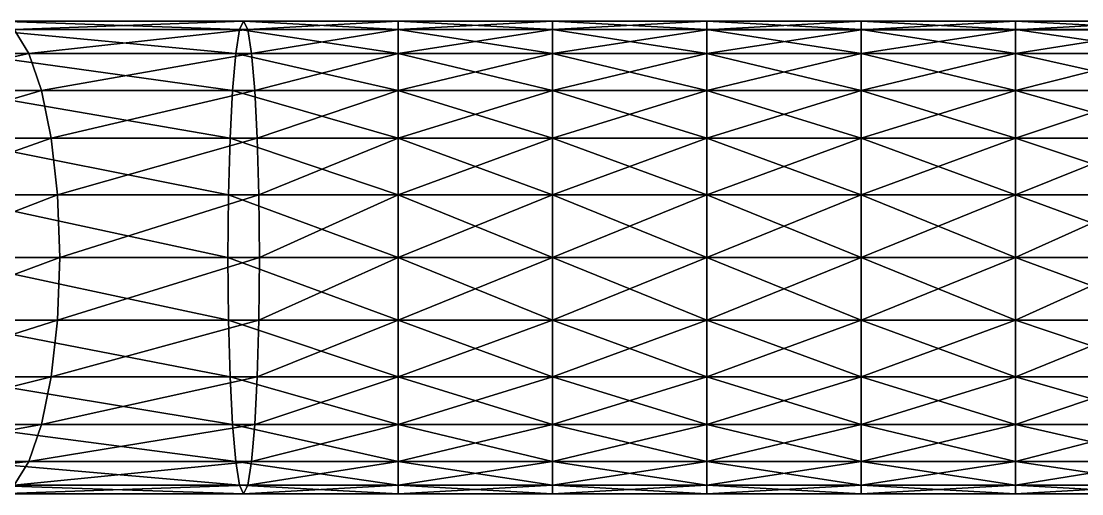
# Model space of a CAD drawing. Extents: x -41.6 to 42.5, y -37.8 to 42.9.
# Drawn here: x -35.52 to -29.8, y 33.73 to 36.28 of the extents above; entities that cross this region are included whole.
import ezdxf

# ---------------------------------------------------------------- set-up
doc = ezdxf.new("R2010")
doc.units = 0
doc.layers.add('VASSCRM', color=2, linetype='CONTINUOUS')

msp = doc.modelspace()

# ---------------------------------------------------------------- meshes
at = {"layer": 'VASSCRM', "color": 0}
mesh = msp.add_polyface(dxfattribs=at)
corners = [(-35.6494, 33.7343), (-35.7387, 33.7798), (-37.0145, 33.7798), (-36.8436, 33.7343), (-35.8189, 33.9084), (-37.1681, 33.9084), (-35.8869, 34.1078), (-37.2982, 34.1078), (-35.9395, 34.3659), (-37.3989, 34.3659), (-35.9734, 34.6703), (-37.4637, 34.6703), (-35.9854, 35.009), (-37.4867, 35.009), (-35.9734, 35.3477), (-37.4637, 35.3477), (-35.9395, 35.6521), (-37.3989, 35.6521), (-35.8869, 35.9102), (-37.2982, 35.9102), (-35.8189, 36.1096), (-37.1681, 36.1096), (-35.7387, 36.2382), (-37.0145, 36.2382), (-35.6494, 36.2838), (-36.8436, 36.2838), (-36.6728, 36.2382), (-35.5602, 36.2382), (-36.5191, 36.1096), (-35.4799, 36.1096), (-36.389, 35.9102), (-35.4119, 34.1078), (-36.5192, 33.9084), (-36.389, 34.1078), (-35.4799, 33.9084), (-36.6727, 33.7798), (-35.5602, 33.7798), (-38.0952, 33.7798), (-37.8557, 36.2838), (-37.6162, 36.2382), (-37.4009, 36.1096), (-37.2185, 35.9102), (-36.2884, 35.6521), (-37.0775, 35.6521), (-36.2235, 35.3477), (-36.9865, 35.3477), (-36.2005, 35.009), (-36.9543, 35.009), (-36.2235, 34.6703), (-36.9865, 34.6703), (-36.2884, 34.3659), (-37.0775, 34.3659), (-37.2185, 34.1078), (-37.401, 33.9084), (-37.6162, 33.7798), (-37.8557, 33.7343), (-37.6877, 35.6521), (-37.5766, 35.3477), (-37.5373, 35.009), (-37.5767, 34.6703), (-37.6877, 34.3659)]
mesh.append_faces([[corners[k] for k in face] for face in [(0, 1, 2), (0, 2, 3), (1, 4, 5), (1, 5, 2), (4, 6, 7), (4, 7, 5), (6, 8, 9), (6, 9, 7), (8, 10, 11), (8, 11, 9), (10, 12, 13), (10, 13, 11), (12, 14, 15), (12, 15, 13), (14, 16, 17), (14, 17, 15), (16, 18, 19), (16, 19, 17), (18, 20, 21), (18, 21, 19), (20, 22, 23), (20, 23, 21), (22, 24, 25), (22, 25, 23), (24, 26, 25), (27, 28, 26), (29, 30, 28), (31, 32, 33), (34, 35, 32), (36, 3, 35), (3, 2, 37), (23, 25, 38), (25, 26, 39), (26, 28, 40), (26, 40, 39), (28, 30, 41), (28, 41, 40), (30, 42, 43), (30, 43, 41), (42, 44, 45), (42, 45, 43), (44, 46, 47), (44, 47, 45), (46, 48, 49), (46, 49, 47), (48, 50, 51), (48, 51, 49), (50, 33, 52), (50, 52, 51), (33, 32, 53), (33, 53, 52), (32, 35, 54), (32, 54, 53), (35, 3, 55), (41, 43, 56), (43, 45, 57), (45, 47, 58), (47, 49, 59), (49, 51, 60)]], dxfattribs={"color": 0})
mesh = msp.add_polyface(dxfattribs=at)
corners = [(-34.3211, 33.7343), (-34.3437, 33.7798), (-35.7387, 33.7798), (-35.6494, 33.7343), (-34.3641, 33.9084), (-35.8189, 33.9084), (-34.3813, 34.1078), (-35.8869, 34.1078), (-34.3947, 34.3659), (-35.9395, 34.3659), (-34.4032, 34.6703), (-35.9734, 34.6703), (-34.4063, 35.009), (-35.9854, 35.009), (-34.4032, 35.3477), (-35.9734, 35.3477), (-34.3946, 35.6521), (-35.9395, 35.6521), (-34.3813, 35.9102), (-35.8869, 35.9102), (-34.3641, 36.1096), (-35.8189, 36.1096), (-34.3437, 36.2382), (-35.7387, 36.2382), (-34.3211, 36.2838), (-35.6494, 36.2838), (-34.2984, 36.2382), (-35.5602, 36.2382), (-34.2781, 36.1096), (-35.4799, 36.1096), (-35.4119, 35.9102), (-34.2608, 35.9102), (-35.3593, 35.6521), (-34.2475, 35.6521), (-35.3254, 35.3477), (-34.2389, 35.3477), (-35.3134, 35.009), (-34.2359, 35.009), (-35.3254, 34.6703), (-34.2389, 34.6703), (-35.3593, 34.3659), (-34.2475, 34.3659), (-35.4119, 34.1078), (-34.2608, 34.1078), (-34.2781, 33.9084), (-35.4799, 33.9084), (-34.2984, 33.7798), (-35.5602, 33.7798), (-36.6728, 36.2382), (-36.5191, 36.1096), (-36.389, 35.9102), (-36.2884, 35.6521), (-36.2235, 35.3477), (-36.2005, 35.009), (-36.2235, 34.6703), (-36.2884, 34.3659), (-36.389, 34.1078), (-36.5192, 33.9084), (-36.6727, 33.7798), (-36.8436, 33.7343)]
mesh.append_faces([[corners[k] for k in face] for face in [(0, 1, 2), (0, 2, 3), (1, 4, 5), (1, 5, 2), (4, 6, 7), (4, 7, 5), (6, 8, 9), (6, 9, 7), (8, 10, 11), (8, 11, 9), (10, 12, 13), (10, 13, 11), (12, 14, 15), (12, 15, 13), (14, 16, 17), (14, 17, 15), (16, 18, 19), (16, 19, 17), (18, 20, 21), (18, 21, 19), (20, 22, 23), (20, 23, 21), (22, 24, 25), (22, 25, 23), (24, 26, 27), (24, 27, 25), (26, 28, 29), (26, 29, 27), (28, 30, 29), (31, 32, 30), (33, 34, 32), (35, 36, 34), (37, 38, 36), (39, 40, 38), (41, 42, 40), (43, 44, 45), (43, 45, 42), (44, 46, 47), (44, 47, 45), (46, 0, 3), (46, 3, 47), (25, 27, 48), (27, 29, 49), (29, 30, 50), (30, 32, 51), (30, 51, 50), (32, 34, 52), (32, 52, 51), (34, 36, 53), (34, 53, 52), (36, 38, 54), (36, 54, 53), (38, 40, 55), (38, 55, 54), (40, 42, 56), (40, 56, 55), (42, 45, 57), (45, 47, 58), (47, 3, 59)]], dxfattribs={"color": 0})
mesh = msp.add_polyface(dxfattribs=at)
corners = [(-31.821, 35.3476), (-32.6544, 35.6521), (-32.6544, 35.3477), (-31.821, 35.6521), (-32.6544, 35.9102), (-31.821, 35.9101), (-32.6544, 36.1096), (-31.821, 36.1095), (-32.6544, 36.2382), (-31.821, 36.2382), (-32.6544, 36.2838), (-31.821, 36.2837), (-32.6544, 36.2382), (-31.821, 36.2381), (-32.6544, 36.1096), (-31.821, 36.1096), (-32.6544, 35.9102), (-31.821, 35.9101), (-32.6544, 35.6521), (-32.6544, 35.009), (-33.4877, 35.3477), (-33.4877, 35.6521), (-33.4877, 35.9102), (-33.4877, 36.1096), (-33.4877, 36.2382), (-33.4877, 36.2838), (-33.4877, 36.2382), (-33.4877, 36.1096), (-33.4877, 35.9102), (-33.4877, 35.6521), (-32.6544, 35.3477), (-33.4877, 35.3477), (-32.6544, 35.009), (-33.4877, 35.009), (-33.4877, 35.009), (-34.4032, 35.3477), (-34.4063, 35.009), (-34.3946, 35.6521), (-34.3813, 35.9102), (-34.3641, 36.1096), (-34.3437, 36.2382), (-34.3211, 36.2838), (-34.2984, 36.2382), (-34.2781, 36.1096), (-34.2608, 35.9102), (-34.2475, 35.6521), (-34.2389, 35.3477), (-34.2359, 35.009), (-35.4119, 35.9102), (-35.3593, 35.6521), (-35.3254, 35.3477), (-35.3134, 35.009)]
mesh.append_faces([[corners[k] for k in face] for face in [(0, 1, 2), (3, 4, 1), (5, 6, 4), (7, 8, 6), (9, 10, 8), (11, 12, 10), (13, 14, 12), (15, 16, 14), (17, 18, 16), (19, 2, 20), (2, 1, 21), (2, 21, 20), (1, 4, 22), (1, 22, 21), (4, 6, 23), (4, 23, 22), (6, 8, 24), (6, 24, 23), (8, 10, 25), (8, 25, 24), (10, 12, 26), (10, 26, 25), (12, 14, 27), (12, 27, 26), (14, 16, 28), (14, 28, 27), (16, 18, 29), (16, 29, 28), (18, 30, 31), (18, 31, 29), (30, 32, 33), (30, 33, 31), (34, 20, 35), (34, 35, 36), (20, 21, 37), (20, 37, 35), (21, 22, 38), (21, 38, 37), (22, 23, 39), (22, 39, 38), (23, 24, 40), (23, 40, 39), (24, 25, 41), (24, 41, 40), (25, 26, 42), (25, 42, 41), (26, 27, 43), (26, 43, 42), (27, 28, 44), (27, 44, 43), (28, 29, 45), (28, 45, 44), (29, 31, 46), (29, 46, 45), (31, 33, 47), (31, 47, 46), (43, 44, 48), (44, 45, 49), (45, 46, 50), (46, 47, 51)]], dxfattribs={"color": 0})
mesh = msp.add_polyface(dxfattribs=at)
corners = [(-30.1543, 35.009), (-30.1543, 35.3476), (-30.9877, 35.3476), (-30.9877, 35.009), (-30.1543, 35.6521), (-30.9877, 35.6521), (-30.1543, 35.9101), (-30.9877, 35.9101), (-30.1543, 36.1095), (-30.9877, 36.1095), (-30.1543, 36.2382), (-30.9877, 36.2382), (-30.1543, 36.2837), (-30.9877, 36.2837), (-30.1543, 36.2381), (-30.9877, 36.2381), (-30.1543, 36.1096), (-30.9877, 36.1096), (-30.9877, 35.9101), (-30.1543, 35.9101), (-30.9877, 35.6521), (-30.1543, 35.6521), (-30.9877, 35.3476), (-30.1543, 35.3476), (-30.9877, 35.009), (-31.821, 35.3476), (-31.821, 35.009), (-31.821, 35.6521), (-31.821, 35.9101), (-31.821, 36.1095), (-31.821, 36.2382), (-31.821, 36.2837), (-31.821, 36.2381), (-31.821, 36.1096), (-31.821, 35.9101), (-31.821, 35.6521), (-31.821, 35.3476), (-31.821, 35.009), (-32.6544, 35.3477), (-32.6544, 35.6521), (-32.6544, 35.9102), (-32.6544, 36.1096), (-32.6544, 36.2382), (-32.6544, 36.2838), (-32.6544, 36.2382), (-32.6544, 36.1096), (-32.6544, 35.9102), (-32.6544, 35.6521), (-32.6544, 35.3477), (-32.6544, 35.009), (-32.6544, 34.6703)]
mesh.append_faces([[corners[k] for k in face] for face in [(0, 1, 2), (0, 2, 3), (1, 4, 5), (1, 5, 2), (4, 6, 7), (4, 7, 5), (6, 8, 9), (6, 9, 7), (8, 10, 11), (8, 11, 9), (10, 12, 13), (10, 13, 11), (12, 14, 15), (12, 15, 13), (14, 16, 17), (14, 17, 15), (16, 18, 17), (19, 20, 18), (21, 22, 20), (23, 24, 22), (3, 2, 25), (3, 25, 26), (2, 5, 27), (2, 27, 25), (5, 7, 28), (5, 28, 27), (7, 9, 29), (7, 29, 28), (9, 11, 30), (9, 30, 29), (11, 13, 31), (11, 31, 30), (13, 15, 32), (13, 32, 31), (15, 17, 33), (15, 33, 32), (17, 18, 34), (17, 34, 33), (18, 20, 35), (18, 35, 34), (20, 22, 36), (20, 36, 35), (22, 24, 37), (22, 37, 36), (26, 25, 38), (25, 27, 39), (27, 28, 40), (28, 29, 41), (29, 30, 42), (30, 31, 43), (31, 32, 44), (32, 33, 45), (33, 34, 46), (34, 35, 47), (35, 36, 48), (35, 48, 47), (36, 37, 49), (36, 49, 48), (37, 50, 49)]], dxfattribs={"color": 0})
mesh = msp.add_polyface(dxfattribs=at)
corners = [(-28.3286, 35.009), (-29.4031, 34.6703), (-29.4062, 35.009), (-29.321, 33.7342), (-29.2983, 33.7798), (-30.1543, 33.7798), (-30.1543, 33.7342), (-29.278, 33.9084), (-30.1543, 33.9084), (-29.2607, 34.1078), (-30.1543, 34.1078), (-29.2474, 34.3658), (-30.1543, 34.3658), (-29.2388, 34.6703), (-30.1543, 34.6703), (-29.2358, 35.009), (-30.1543, 35.009), (-29.2388, 35.3476), (-30.1543, 35.3476), (-29.2474, 35.6521), (-30.1543, 35.6521), (-29.2607, 35.9101), (-30.1543, 35.9101), (-29.278, 36.1095), (-30.1543, 36.1095), (-29.2983, 36.2382), (-30.1543, 36.2382), (-29.321, 36.2837), (-30.1543, 36.2837), (-29.3436, 36.2381), (-30.1543, 36.2381), (-29.364, 36.1096), (-30.1543, 36.1096), (-29.3812, 35.9101), (-30.1543, 35.9101), (-29.3945, 35.6521), (-30.1543, 35.6521), (-29.4031, 35.3476), (-30.1543, 35.3476), (-30.1543, 35.009), (-30.1543, 34.6703), (-29.3946, 34.3659), (-30.1543, 34.3659), (-29.3812, 34.1078), (-30.1543, 34.1078), (-29.364, 33.9084), (-30.1543, 33.9084), (-29.3436, 33.7798), (-30.1543, 33.7798), (-30.9877, 35.9101), (-30.9877, 35.6521), (-30.9877, 35.3476), (-30.9877, 35.009), (-30.9877, 34.6703), (-30.9877, 34.3659), (-30.9877, 34.1078), (-30.9877, 33.9084), (-30.9877, 33.7798), (-30.9877, 33.7342)]
mesh.append_faces([[corners[k] for k in face] for face in [(0, 1, 2), (3, 4, 5), (3, 5, 6), (4, 7, 8), (4, 8, 5), (7, 9, 10), (7, 10, 8), (9, 11, 12), (9, 12, 10), (11, 13, 14), (11, 14, 12), (13, 15, 16), (13, 16, 14), (15, 17, 18), (15, 18, 16), (17, 19, 20), (17, 20, 18), (19, 21, 22), (19, 22, 20), (21, 23, 24), (21, 24, 22), (23, 25, 26), (23, 26, 24), (25, 27, 28), (25, 28, 26), (27, 29, 30), (27, 30, 28), (29, 31, 32), (29, 32, 30), (31, 33, 34), (31, 34, 32), (33, 35, 36), (33, 36, 34), (35, 37, 38), (35, 38, 36), (37, 2, 39), (37, 39, 38), (2, 1, 40), (2, 40, 39), (1, 41, 42), (1, 42, 40), (41, 43, 44), (41, 44, 42), (43, 45, 46), (43, 46, 44), (45, 47, 48), (45, 48, 46), (47, 3, 6), (47, 6, 48), (32, 34, 49), (34, 36, 50), (36, 38, 51), (38, 39, 52), (39, 40, 53), (40, 42, 54), (42, 44, 55), (44, 46, 56), (46, 48, 57), (48, 6, 58)]], dxfattribs={"color": 0})
mesh = msp.add_polyface(dxfattribs=at)
corners = [(-31.821, 33.7342), (-32.6544, 33.7798), (-32.6544, 33.7343), (-31.821, 33.7798), (-32.6544, 33.9084), (-31.821, 33.9084), (-32.6544, 34.1078), (-31.821, 34.1078), (-32.6544, 34.3659), (-31.821, 34.3658), (-32.6544, 34.6703), (-31.821, 34.6703), (-32.6544, 35.009), (-31.821, 35.009), (-32.6544, 35.3477), (-33.4877, 33.7798), (-33.4877, 33.7343), (-33.4877, 33.9084), (-33.4877, 34.1078), (-33.4877, 34.3659), (-33.4877, 34.6703), (-33.4877, 35.009), (-33.4877, 35.3477), (-32.6544, 35.009), (-32.6544, 34.6703), (-33.4877, 34.6703), (-33.4877, 35.009), (-32.6544, 34.3659), (-33.4877, 34.3659), (-32.6544, 34.1078), (-33.4877, 34.1078), (-32.6544, 33.9084), (-33.4877, 33.9084), (-32.6544, 33.7798), (-33.4877, 33.7798), (-34.3437, 33.7798), (-34.3211, 33.7343), (-34.3641, 33.9084), (-34.3813, 34.1078), (-34.3947, 34.3659), (-34.4032, 34.6703), (-34.4063, 35.009), (-34.2389, 34.6703), (-34.2359, 35.009), (-34.2475, 34.3659), (-34.2608, 34.1078), (-34.2781, 33.9084), (-34.2984, 33.7798), (-35.3254, 34.6703), (-35.3593, 34.3659), (-35.4119, 34.1078)]
mesh.append_faces([[corners[k] for k in face] for face in [(0, 1, 2), (3, 4, 1), (5, 6, 4), (7, 8, 6), (9, 10, 8), (11, 12, 10), (13, 14, 12), (2, 1, 15), (2, 15, 16), (1, 4, 17), (1, 17, 15), (4, 6, 18), (4, 18, 17), (6, 8, 19), (6, 19, 18), (8, 10, 20), (8, 20, 19), (10, 12, 21), (10, 21, 20), (12, 22, 21), (23, 24, 25), (23, 25, 26), (24, 27, 28), (24, 28, 25), (27, 29, 30), (27, 30, 28), (29, 31, 32), (29, 32, 30), (31, 33, 34), (31, 34, 32), (33, 2, 16), (33, 16, 34), (16, 15, 35), (16, 35, 36), (15, 17, 37), (15, 37, 35), (17, 18, 38), (17, 38, 37), (18, 19, 39), (18, 39, 38), (19, 20, 40), (19, 40, 39), (20, 21, 41), (20, 41, 40), (26, 25, 42), (26, 42, 43), (25, 28, 44), (25, 44, 42), (28, 30, 45), (28, 45, 44), (30, 32, 46), (30, 46, 45), (32, 34, 47), (32, 47, 46), (34, 16, 36), (34, 36, 47), (43, 42, 48), (42, 44, 49), (44, 45, 50)]], dxfattribs={"color": 0})
mesh = msp.add_polyface(dxfattribs=at)
corners = [(-30.1543, 33.7342), (-30.1543, 33.7798), (-30.9877, 33.7798), (-30.9877, 33.7342), (-30.1543, 33.9084), (-30.9877, 33.9084), (-30.1543, 34.1078), (-30.9877, 34.1078), (-30.1543, 34.3658), (-30.9877, 34.3658), (-30.1543, 34.6703), (-30.9877, 34.6703), (-30.1543, 35.009), (-30.9877, 35.009), (-30.1543, 35.009), (-30.9877, 34.6703), (-30.9877, 35.009), (-30.1543, 34.6703), (-30.9877, 34.3659), (-30.1543, 34.3659), (-30.9877, 34.1078), (-30.1543, 34.1078), (-30.9877, 33.9084), (-30.1543, 33.9084), (-30.9877, 33.7798), (-30.1543, 33.7798), (-31.821, 33.7798), (-31.821, 33.7342), (-31.821, 33.9084), (-31.821, 34.1078), (-31.821, 34.3658), (-31.821, 34.6703), (-31.821, 35.009), (-31.821, 34.6703), (-31.821, 35.009), (-31.821, 34.3659), (-31.821, 34.1078), (-31.821, 33.9084), (-31.821, 33.7798), (-32.6544, 33.7798), (-32.6544, 33.9084), (-32.6544, 34.1078), (-32.6544, 34.3659), (-32.6544, 34.6703), (-32.6544, 35.009), (-32.6544, 34.6703), (-32.6544, 34.3659), (-32.6544, 34.1078), (-32.6544, 33.9084), (-32.6544, 33.7798), (-32.6544, 33.7343)]
mesh.append_faces([[corners[k] for k in face] for face in [(0, 1, 2), (0, 2, 3), (1, 4, 5), (1, 5, 2), (4, 6, 7), (4, 7, 5), (6, 8, 9), (6, 9, 7), (8, 10, 11), (8, 11, 9), (10, 12, 13), (10, 13, 11), (14, 15, 16), (17, 18, 15), (19, 20, 18), (21, 22, 20), (23, 24, 22), (25, 3, 24), (3, 2, 26), (3, 26, 27), (2, 5, 28), (2, 28, 26), (5, 7, 29), (5, 29, 28), (7, 9, 30), (7, 30, 29), (9, 11, 31), (9, 31, 30), (11, 13, 32), (11, 32, 31), (16, 15, 33), (16, 33, 34), (15, 18, 35), (15, 35, 33), (18, 20, 36), (18, 36, 35), (20, 22, 37), (20, 37, 36), (22, 24, 38), (22, 38, 37), (24, 3, 27), (24, 27, 38), (27, 26, 39), (26, 28, 40), (28, 29, 41), (29, 30, 42), (30, 31, 43), (31, 32, 44), (34, 33, 45), (33, 35, 46), (33, 46, 45), (35, 36, 47), (35, 47, 46), (36, 37, 48), (36, 48, 47), (37, 38, 49), (37, 49, 48), (38, 27, 50), (38, 50, 49)]], dxfattribs={"color": 0})

doc.saveas('drawing.dxf')
